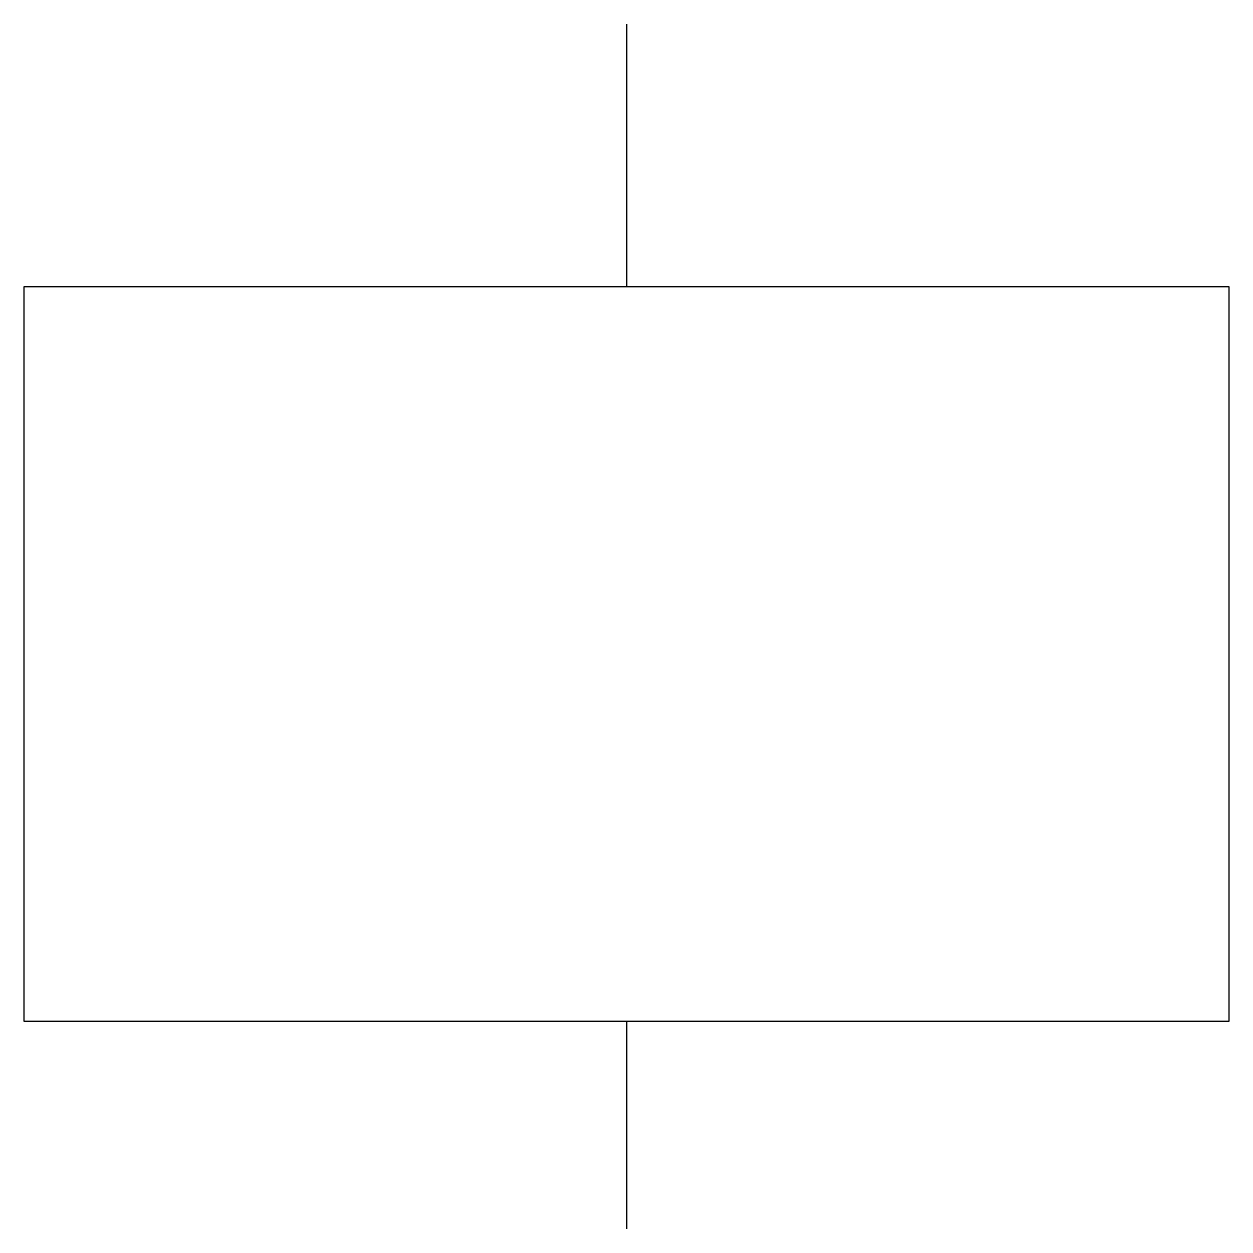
# Model space of a CAD drawing. Header units: millimetres. Extents: x -11.2 to 11.2, y -22.5 to 0.
import ezdxf
from ezdxf.enums import TextEntityAlignment as Align

# ---------------------------------------------------------------- set-up
doc = ezdxf.new("R2010")
doc.units = ezdxf.units.MM
doc.layers.get('0').update_dxf_attribs({"linetype": 'CONTINUOUS'})
doc.styles.add('ARIAL', font='arial.ttf')

# ---------------------------------------------------------------- blocks, each defined once
blk = doc.blocks.new('291_E_LV_SLD_IEC60617_ups')
at = {"true_color": 0x0000ff}
for p, q in [((0, 0), (0, -4.902)), ((0, -18.627), (0, -22.5))]:
    blk.add_line(p, q, dxfattribs=at)
blk.add_lwpolyline([(-11.25, -4.902), (11.25, -4.902), (11.25, -18.627), (-11.25, -18.627)], close=True, dxfattribs=at)
at = {"true_color": 0x0000ff, "style": 'ARIAL'}
blk.add_attdef('TAG', text='', height=2.5, dxfattribs=at).set_placement((-13.25, -2.2), align=Align.RIGHT)
at = {"color": 7, "style": 'ARIAL'}
for tag, p in [('POWER_KVA', (-13.25, -9)), ('VOLTAGE', (-13.25, -12)), ('MANUFACTURER', (-13.25, -15))]:
    blk.add_attdef(tag, text='', height=1.7, dxfattribs=at).set_placement(p, align=Align.RIGHT)

msp = doc.modelspace()

# ---------------------------------------------------------------- block references
msp.add_blockref('291_E_LV_SLD_IEC60617_ups', (0, 0))

doc.saveas('drawing.dxf')
